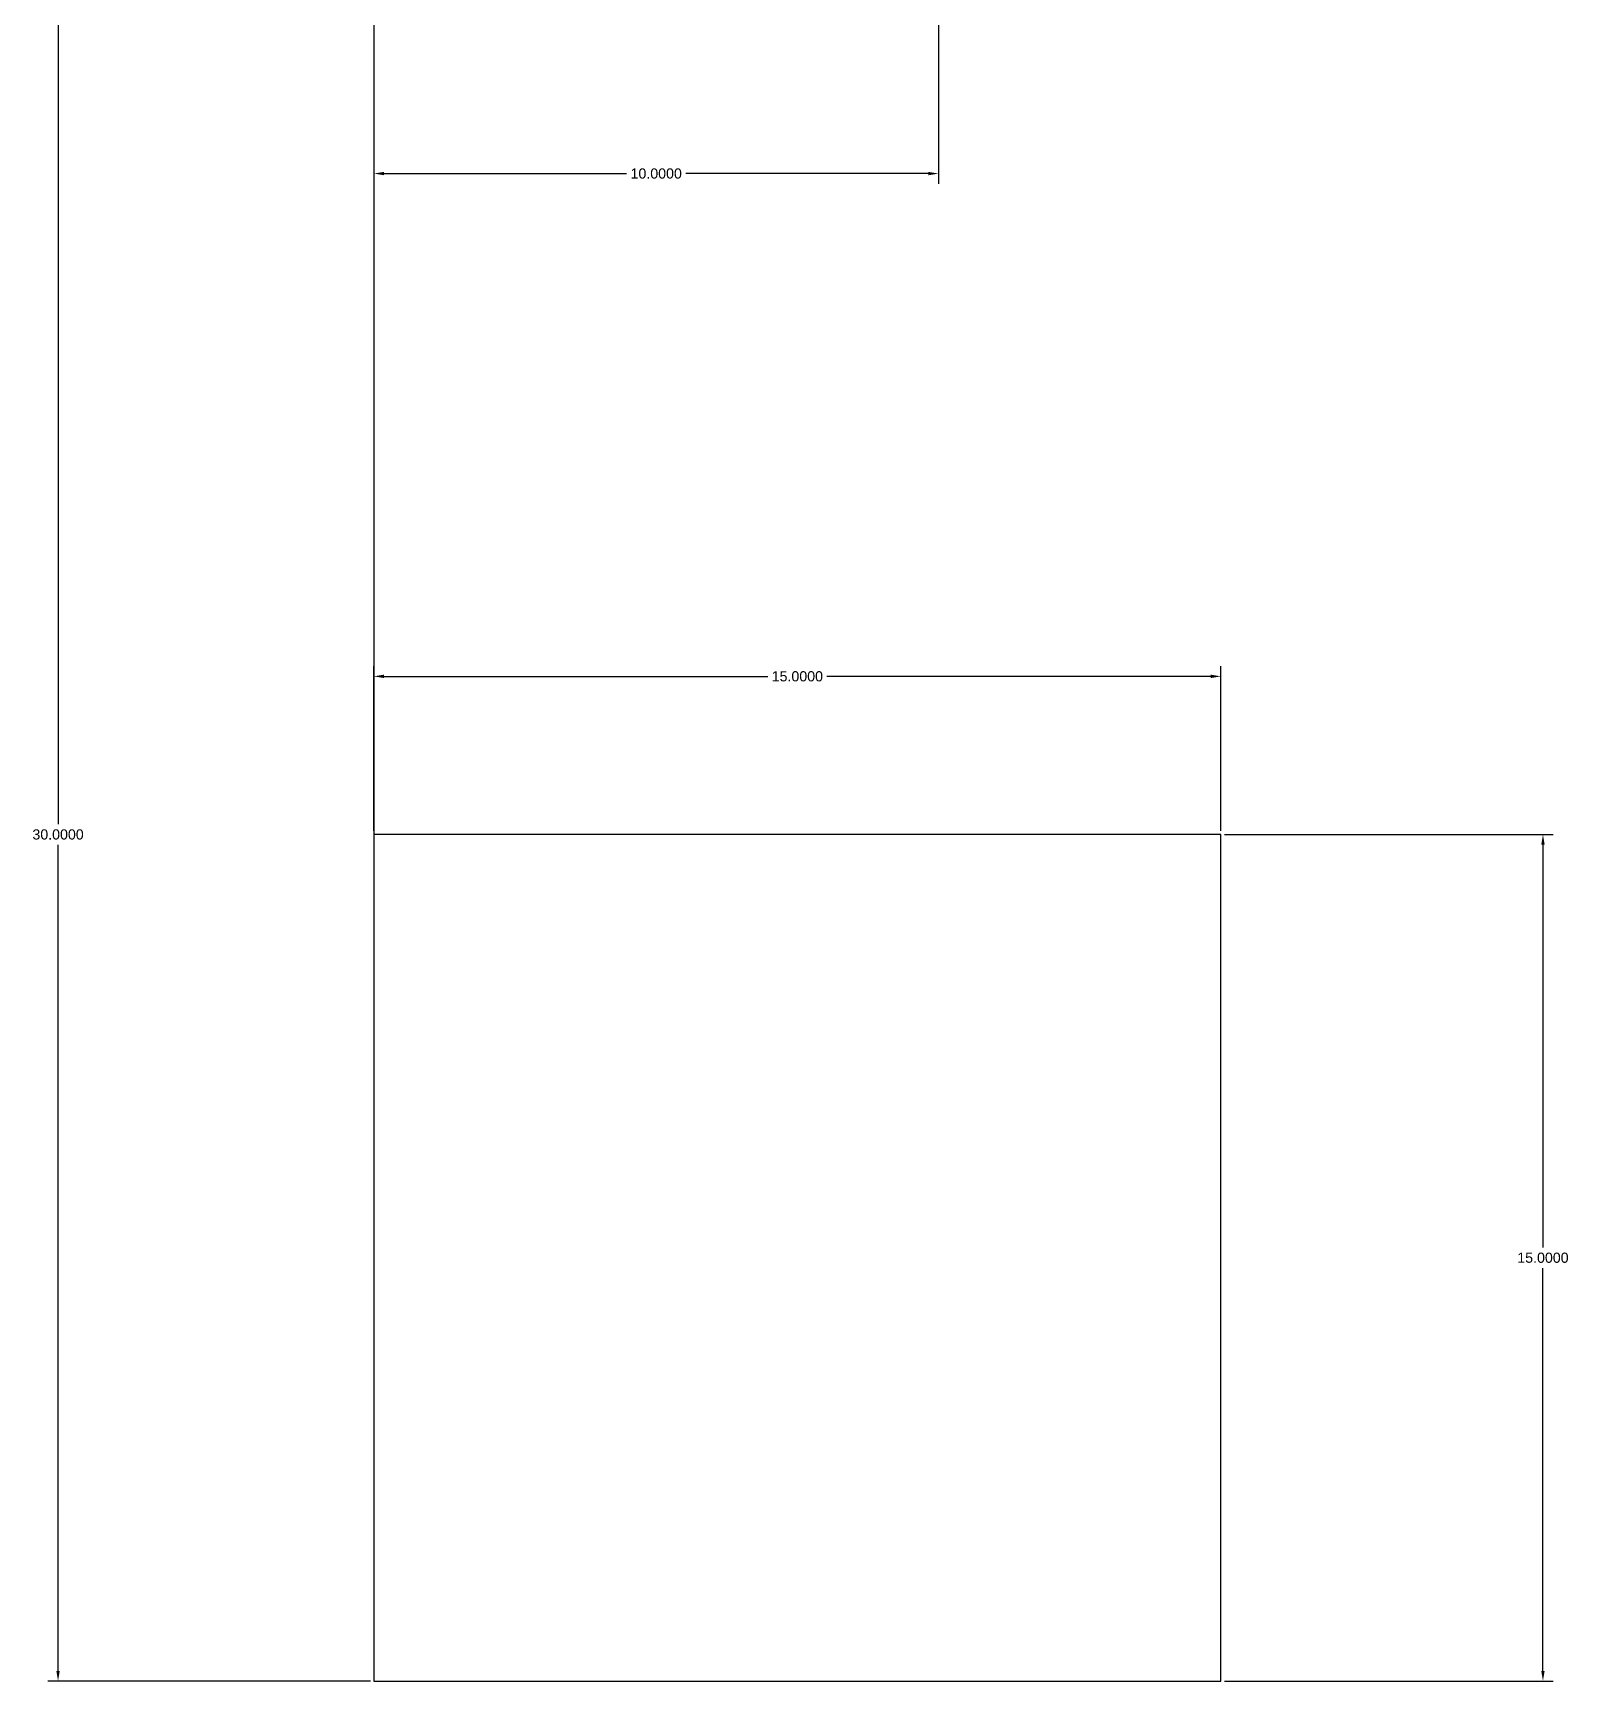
# Model space of a CAD drawing. Header units: inches. Extents: x 869 to 1543, y 380 to 613.
# Drawn here: x 1265.52 to 1292.71, y 407.3 to 436.5 of the extents above; entities that cross this region are included whole.
import ezdxf

# ---------------------------------------------------------------- set-up
doc = ezdxf.new("R2010")
doc.units = ezdxf.units.IN
doc.header["$MEASUREMENT"] = 0
doc.styles.get("Standard").update_dxf_attribs({"font": 'arial.ttf'})
doc.dimstyles.get("Standard").update_dxf_attribs({"dimtxt": 0.18, "dimasz": 0.18, "dimexe": 0.18, "dimexo": 0.0625, "dimgap": 0.09, "dimtad": 0, "dimtih": 1, "dimtoh": 1, "dimdec": 4, "dimzin": 0, "dimdsep": 46, "dimtxsty": 'Standard', "dimcen": 0.09, "dimadec": 0, "dimazin": 0, "dimtfac": 1, "dimtdec": 4, "dimtofl": 0, "dimtmove": 0, "dimatfit": 3, "dimfxl": 1, "dimtolj": 1, "dimtzin": 0, "dimarcsym": 0})

# ---------------------------------------------------------------- blocks, each defined once
blk = doc.blocks.new('*D80')
at = {"color": 0, "lineweight": -2, "transparency": 16777216}
for p, q in [((1271.561, 437.234), (1271.561, 433.827)), ((1281.561, 437.234), (1281.561, 433.827)), ((1271.741, 434.007), (1276.037, 434.007)), ((1281.381, 434.007), (1277.086, 434.007))]:
    blk.add_line(p, q, dxfattribs=at)
at = {"color": 0, "transparency": 16777216}
for points in [[(1271.741, 434.037), (1271.741, 433.977), (1271.561, 434.007)], [(1281.381, 434.037), (1281.381, 433.977), (1281.561, 434.007)]]:
    blk.add_solid(points, dxfattribs=at)
at = {"layer": 'Defpoints', "color": 0, "transparency": 16777216}
for p in [(1271.561, 437.296), (1281.561, 437.296), (1281.561, 434.007)]:
    blk.add_point(p, dxfattribs=at)
at = {"color": 0, "transparency": 16777216, "insert": (1276.561, 434.007), "char_height": 0.18, "attachment_point": 5}
blk.add_mtext('\\A1;10.0000', dxfattribs=at)
blk = doc.blocks.new('*D81')
at = {"color": 0, "lineweight": -2, "transparency": 16777216}
for p, q in [((1271.561, 422.359), (1271.561, 425.278)), ((1286.561, 422.359), (1286.561, 425.278)), ((1271.741, 425.098), (1278.537, 425.098)), ((1286.381, 425.098), (1279.586, 425.098))]:
    blk.add_line(p, q, dxfattribs=at)
at = {"color": 0, "transparency": 16777216}
for points in [[(1271.741, 425.128), (1271.741, 425.068), (1271.561, 425.098)], [(1286.381, 425.128), (1286.381, 425.068), (1286.561, 425.098)]]:
    blk.add_solid(points, dxfattribs=at)
at = {"layer": 'Defpoints', "color": 0, "transparency": 16777216}
for p in [(1286.561, 425.098), (1271.561, 422.296), (1286.561, 422.296)]:
    blk.add_point(p, dxfattribs=at)
at = {"color": 0, "transparency": 16777216, "insert": (1279.061, 425.098), "char_height": 0.18, "attachment_point": 5}
blk.add_mtext('\\A1;15.0000', dxfattribs=at)
blk = doc.blocks.new('*D82')
at = {"color": 0, "lineweight": -2, "transparency": 16777216}
for p, q in [((1286.624, 422.296), (1292.447, 422.296)), ((1292.267, 422.116), (1292.267, 414.978)), ((1292.267, 407.476), (1292.267, 414.614)), ((1286.624, 407.296), (1292.447, 407.296))]:
    blk.add_line(p, q, dxfattribs=at)
at = {"color": 0, "transparency": 16777216}
for points in [[(1292.237, 422.116), (1292.297, 422.116), (1292.267, 422.296)], [(1292.237, 407.476), (1292.297, 407.476), (1292.267, 407.296)]]:
    blk.add_solid(points, dxfattribs=at)
at = {"layer": 'Defpoints', "color": 0, "transparency": 16777216}
for p in [(1286.561, 422.296), (1286.561, 407.296), (1292.267, 407.296)]:
    blk.add_point(p, dxfattribs=at)
at = {"color": 0, "transparency": 16777216, "insert": (1292.267, 414.796), "char_height": 0.18, "attachment_point": 5}
blk.add_mtext('\\A1;15.0000', dxfattribs=at)
blk = doc.blocks.new('*D83')
at = {"color": 0, "lineweight": -2, "transparency": 16777216}
for p, q in [((1271.499, 437.296), (1265.787, 437.296)), ((1265.967, 437.116), (1265.967, 422.478)), ((1265.967, 407.476), (1265.967, 422.114)), ((1271.499, 407.296), (1265.787, 407.296))]:
    blk.add_line(p, q, dxfattribs=at)
at = {"color": 0, "transparency": 16777216}
for points in [[(1265.937, 437.116), (1265.997, 437.116), (1265.967, 437.296)], [(1265.937, 407.476), (1265.997, 407.476), (1265.967, 407.296)]]:
    blk.add_solid(points, dxfattribs=at)
at = {"layer": 'Defpoints', "color": 0, "transparency": 16777216}
for p in [(1271.561, 437.296), (1265.967, 407.296), (1271.561, 407.296)]:
    blk.add_point(p, dxfattribs=at)
at = {"color": 0, "transparency": 16777216, "insert": (1265.967, 422.296), "char_height": 0.18, "attachment_point": 5}
blk.add_mtext('\\A1;30.0000', dxfattribs=at)

msp = doc.modelspace()

# ---------------------------------------------------------------- linework, layer by layer
for p, q in [((1271.5613, 467.29634), (1271.5613, 407.29634)), ((1286.5613, 422.29634), (1271.5613, 422.29634)), ((1286.5613, 407.29634), (1286.5613, 422.29634)), ((1271.5613, 407.29634), (1286.5613, 407.29634))]:
    msp.add_line(p, q)

# ---------------------------------------------------------------- dimensions: what is measured, and where the dimension line sits
for base, p1, p2, picture, middle in [((1265.96748, 407.29634), (1271.5613, 437.29634), (1271.5613, 407.29634), '*D83', (1265.96748, 422.29634)), ((1292.26653, 407.29634), (1286.5613, 422.29634), (1286.5613, 407.29634), '*D82', (1292.26653, 414.79634))]:
    dim = msp.add_linear_dim(base=base, p1=p1, p2=p2, angle=90, dimstyle='Standard')
    dim.commit()
    dim.dimension.update_dxf_attribs({"geometry": picture, "text_midpoint": middle})
for base, p1, p2, picture, middle in [((1281.5613, 434.0071), (1271.5613, 437.29634), (1281.5613, 437.29634), '*D80', (1276.5613, 434.0071)), ((1286.5613, 425.09795), (1271.5613, 422.29634), (1286.5613, 422.29634), '*D81', (1279.0613, 425.09795))]:
    dim = msp.add_linear_dim(base=base, p1=p1, p2=p2, dimstyle='Standard')
    dim.commit()
    dim.dimension.update_dxf_attribs({"geometry": picture, "text_midpoint": middle})

doc.saveas('drawing.dxf')
